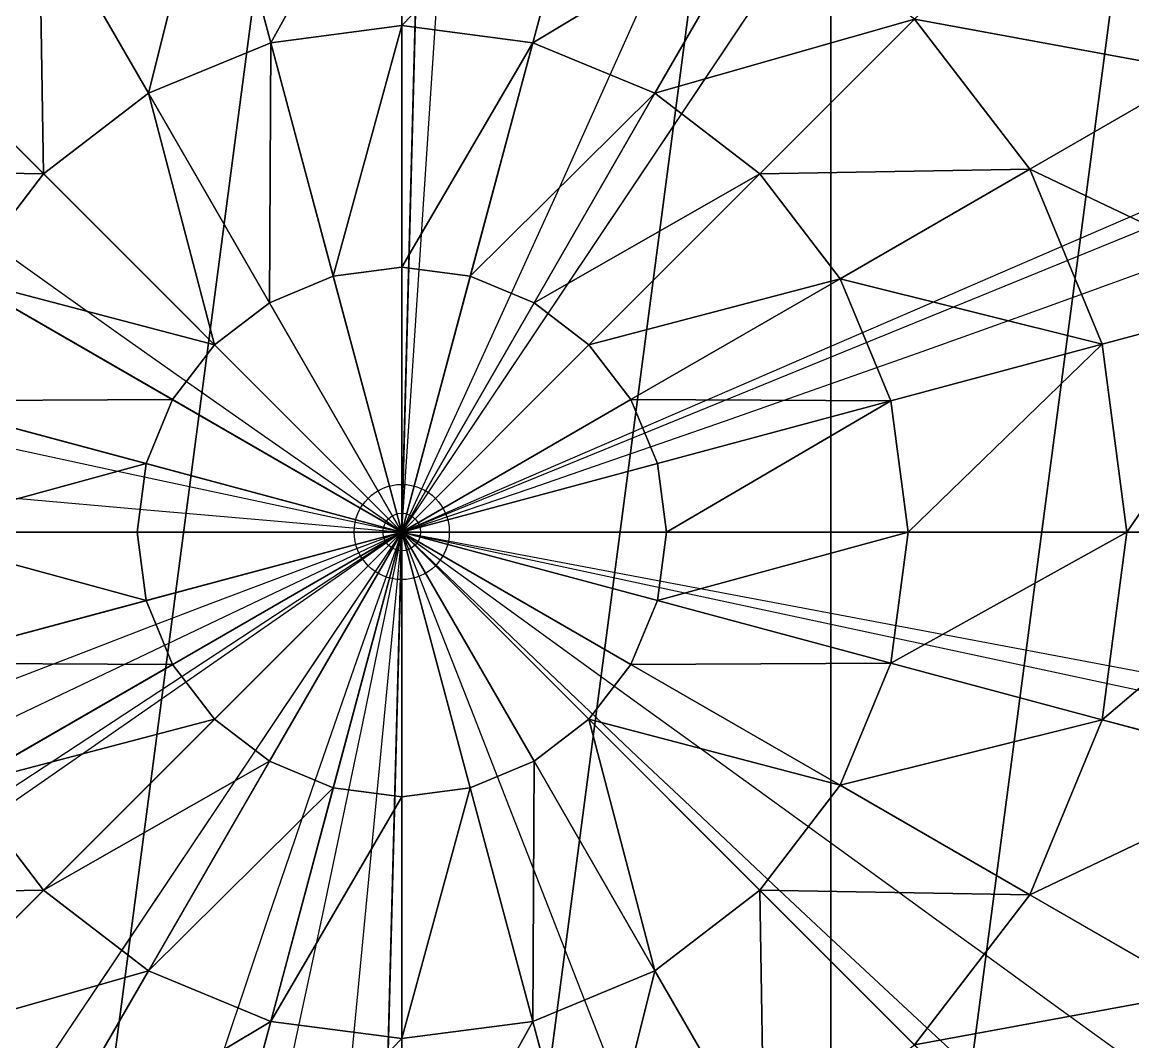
# Model space of a CAD drawing. Header units: inches. Extents: x 23 to 629, y -355 to 51.
# Drawn here: x 58.45054 to 58.48325, y 18.56875 to 18.59877 of the extents above; entities that cross this region are included whole.
import ezdxf

# ---------------------------------------------------------------- set-up
doc = ezdxf.new("R2010")
doc.units = ezdxf.units.IN
doc.header["$MEASUREMENT"] = 0
for name, color, linetype, true_color in [('tree', 1, 'Continuous', 0xff0000), ('tree-summer', 252, 'Continuous', 0x777799), ('TREES', 252, 'Continuous', 0x777799)]:
    doc.layers.add(name, color=color, linetype=linetype, true_color=true_color)

# ---------------------------------------------------------------- blocks, each defined once
blk = doc.blocks.new('trunk#1')
for p, q in [((0.0762, 0.109524, 2.055401), (0.0762, 0.099472, 2.193918)), ((0.067575, 0.108389, 2.055401), (0.070177, 0.098679, 2.193918)), ((0.084825, 0.108389, 2.055401), (0.082223, 0.098679, 2.193918)), ((0.059538, 0.10506, 2.055401), (0.064564, 0.096354, 2.193918)), ((0.092862, 0.10506, 2.055401), (0.087836, 0.096354, 2.193918)), ((0.052636, 0.099764, 2.055401), (0.059744, 0.092656, 2.193918)), ((0.099764, 0.099764, 2.055401), (0.092656, 0.092656, 2.193918)), ((0.10506, 0.092862, 2.055401), (0.099764, 0.099764, 2.055401)), ((0.0762, 0.099472, 2.193918), (0.070177, 0.098679, 2.193918)), ((0.0762, 0.099472, 2.193918), (0.0762, 0.088364, 2.332354)), ((0.082223, 0.098679, 2.193918), (0.0762, 0.099472, 2.193918)), ((0.070177, 0.098679, 2.193918), (0.064564, 0.096354, 2.193918)), ((0.070177, 0.098679, 2.193918), (0.073052, 0.087949, 2.332354)), ((0.082223, 0.098679, 2.193918), (0.079348, 0.087949, 2.332354)), ((0.087836, 0.096354, 2.193918), (0.082223, 0.098679, 2.193918)), ((0.11285, 0.09736, 1.916812), (0.10506, 0.092862, 2.055401)), ((0.064564, 0.096354, 2.193918), (0.059744, 0.092656, 2.193918)), ((0.064564, 0.096354, 2.193918), (0.070118, 0.086734, 2.332354)), ((0.087836, 0.096354, 2.193918), (0.082282, 0.086734, 2.332354)), ((0.092656, 0.092656, 2.193918), (0.087836, 0.096354, 2.193918)), ((0.059744, 0.092656, 2.193918), (0.056046, 0.087836, 2.193918)), ((0.059744, 0.092656, 2.193918), (0.067599, 0.084801, 2.332354)), ((0.092656, 0.092656, 2.193918), (0.084801, 0.084801, 2.332354)), ((0.096354, 0.087836, 2.193918), (0.092656, 0.092656, 2.193918)), ((0.10506, 0.092862, 2.055401), (0.096354, 0.087836, 2.193918)), ((0.108389, 0.084825, 2.055401), (0.10506, 0.092862, 2.055401)), ((0.0762, 0.088364, 2.332354), (0.073052, 0.087949, 2.332354)), ((0.079348, 0.087949, 2.332354), (0.0762, 0.088364, 2.332354)), ((0.0762, 0.088364, 2.332354), (0.0762, 0.0762, 2.470701)), ((0.056046, 0.087836, 2.193918), (0.065666, 0.082282, 2.332354)), ((0.073052, 0.087949, 2.332354), (0.070118, 0.086734, 2.332354)), ((0.073052, 0.087949, 2.332354), (0.0762, 0.0762, 2.470701)), ((0.079348, 0.087949, 2.332354), (0.0762, 0.0762, 2.470701)), ((0.082282, 0.086734, 2.332354), (0.079348, 0.087949, 2.332354)), ((0.096354, 0.087836, 2.193918), (0.086734, 0.082282, 2.332354)), ((0.098679, 0.082223, 2.193918), (0.096354, 0.087836, 2.193918)), ((0.117078, 0.087153, 1.916812), (0.108389, 0.084825, 2.055401)), ((0.070118, 0.086734, 2.332354), (0.067599, 0.084801, 2.332354)), ((0.070118, 0.086734, 2.332354), (0.0762, 0.0762, 2.470701)), ((0.082282, 0.086734, 2.332354), (0.0762, 0.0762, 2.470701)), ((0.084801, 0.084801, 2.332354), (0.082282, 0.086734, 2.332354)), ((0.067599, 0.084801, 2.332354), (0.065666, 0.082282, 2.332354)), ((0.067599, 0.084801, 2.332354), (0.0762, 0.0762, 2.470701)), ((0.084801, 0.084801, 2.332354), (0.0762, 0.0762, 2.470701)), ((0.086734, 0.082282, 2.332354), (0.084801, 0.084801, 2.332354)), ((0.108389, 0.084825, 2.055401), (0.098679, 0.082223, 2.193918)), ((0.109524, 0.0762, 2.055401), (0.108389, 0.084825, 2.055401)), ((0.053721, 0.082223, 2.193918), (0.064451, 0.079348, 2.332354)), ((0.065666, 0.082282, 2.332354), (0.064451, 0.079348, 2.332354)), ((0.065666, 0.082282, 2.332354), (0.0762, 0.0762, 2.470701)), ((0.086734, 0.082282, 2.332354), (0.0762, 0.0762, 2.470701)), ((0.087949, 0.079348, 2.332354), (0.086734, 0.082282, 2.332354)), ((0.098679, 0.082223, 2.193918), (0.087949, 0.079348, 2.332354)), ((0.099472, 0.0762, 2.193918), (0.098679, 0.082223, 2.193918)), ((0.064451, 0.079348, 2.332354), (0.064036, 0.0762, 2.332354)), ((0.064451, 0.079348, 2.332354), (0.0762, 0.0762, 2.470701)), ((0.087949, 0.079348, 2.332354), (0.0762, 0.0762, 2.470701)), ((0.088364, 0.0762, 2.332354), (0.087949, 0.079348, 2.332354)), ((0.064036, 0.0762, 2.332354), (0.052928, 0.0762, 2.193918)), ((0.064036, 0.0762, 2.332354), (0.064451, 0.073052, 2.332354)), ((0.0762, 0.0762, 2.470701), (0.064036, 0.0762, 2.332354)), ((0.064451, 0.073052, 2.332354), (0.0762, 0.0762, 2.470701)), ((0.065666, 0.070118, 2.332354), (0.0762, 0.0762, 2.470701)), ((0.067599, 0.067599, 2.332354), (0.0762, 0.0762, 2.470701)), ((0.070118, 0.065666, 2.332354), (0.0762, 0.0762, 2.470701)), ((0.073052, 0.064451, 2.332354), (0.0762, 0.0762, 2.470701)), ((0.079348, 0.064451, 2.332354), (0.0762, 0.0762, 2.470701)), ((0.082282, 0.065666, 2.332354), (0.0762, 0.0762, 2.470701)), ((0.087949, 0.073052, 2.332354), (0.0762, 0.0762, 2.470701)), ((0.086734, 0.070118, 2.332354), (0.0762, 0.0762, 2.470701)), ((0.088364, 0.0762, 2.332354), (0.0762, 0.0762, 2.470701)), ((0.0762, 0.064036, 2.332354), (0.0762, 0.0762, 2.470701)), ((0.084801, 0.067599, 2.332354), (0.0762, 0.0762, 2.470701)), ((0.087949, 0.073052, 2.332354), (0.088364, 0.0762, 2.332354)), ((0.099472, 0.0762, 2.193918), (0.088364, 0.0762, 2.332354)), ((0.098679, 0.070177, 2.193918), (0.099472, 0.0762, 2.193918)), ((0.109524, 0.0762, 2.055401), (0.099472, 0.0762, 2.193918)), ((0.108389, 0.067575, 2.055401), (0.109524, 0.0762, 2.055401)), ((0.11852, 0.0762, 1.916812), (0.109524, 0.0762, 2.055401)), ((0.053721, 0.070177, 2.193918), (0.064451, 0.073052, 2.332354)), ((0.064451, 0.073052, 2.332354), (0.065666, 0.070118, 2.332354)), ((0.086734, 0.070118, 2.332354), (0.087949, 0.073052, 2.332354)), ((0.098679, 0.070177, 2.193918), (0.087949, 0.073052, 2.332354)), ((0.056046, 0.064564, 2.193918), (0.065666, 0.070118, 2.332354)), ((0.065666, 0.070118, 2.332354), (0.067599, 0.067599, 2.332354)), ((0.084801, 0.067599, 2.332354), (0.086734, 0.070118, 2.332354)), ((0.096354, 0.064564, 2.193918), (0.086734, 0.070118, 2.332354)), ((0.096354, 0.064564, 2.193918), (0.098679, 0.070177, 2.193918)), ((0.108389, 0.067575, 2.055401), (0.098679, 0.070177, 2.193918)), ((0.059744, 0.059744, 2.193918), (0.067599, 0.067599, 2.332354)), ((0.067599, 0.067599, 2.332354), (0.070118, 0.065666, 2.332354)), ((0.082282, 0.065666, 2.332354), (0.084801, 0.067599, 2.332354)), ((0.092656, 0.059744, 2.193918), (0.084801, 0.067599, 2.332354)), ((0.10506, 0.059538, 2.055401), (0.108389, 0.067575, 2.055401)), ((0.117078, 0.065247, 1.916812), (0.108389, 0.067575, 2.055401)), ((0.064564, 0.056046, 2.193918), (0.070118, 0.065666, 2.332354)), ((0.070118, 0.065666, 2.332354), (0.073052, 0.064451, 2.332354)), ((0.079348, 0.064451, 2.332354), (0.082282, 0.065666, 2.332354)), ((0.087836, 0.056046, 2.193918), (0.082282, 0.065666, 2.332354)), ((0.056046, 0.064564, 2.193918), (0.059744, 0.059744, 2.193918)), ((0.070177, 0.053721, 2.193918), (0.073052, 0.064451, 2.332354)), ((0.073052, 0.064451, 2.332354), (0.0762, 0.064036, 2.332354)), ((0.0762, 0.064036, 2.332354), (0.079348, 0.064451, 2.332354)), ((0.082223, 0.053721, 2.193918), (0.079348, 0.064451, 2.332354)), ((0.092656, 0.059744, 2.193918), (0.096354, 0.064564, 2.193918)), ((0.10506, 0.059538, 2.055401), (0.096354, 0.064564, 2.193918)), ((0.0762, 0.052928, 2.193918), (0.0762, 0.064036, 2.332354)), ((0.052636, 0.052636, 2.055401), (0.059744, 0.059744, 2.193918)), ((0.059744, 0.059744, 2.193918), (0.064564, 0.056046, 2.193918)), ((0.087836, 0.056046, 2.193918), (0.092656, 0.059744, 2.193918)), ((0.099764, 0.052636, 2.055401), (0.092656, 0.059744, 2.193918)), ((0.099764, 0.052636, 2.055401), (0.10506, 0.059538, 2.055401)), ((0.11285, 0.05504, 1.916812), (0.10506, 0.059538, 2.055401)), ((0.059538, 0.04734, 2.055401), (0.064564, 0.056046, 2.193918)), ((0.064564, 0.056046, 2.193918), (0.070177, 0.053721, 2.193918)), ((0.082223, 0.053721, 2.193918), (0.087836, 0.056046, 2.193918)), ((0.092862, 0.04734, 2.055401), (0.087836, 0.056046, 2.193918)), ((0.067575, 0.044011, 2.055401), (0.070177, 0.053721, 2.193918)), ((0.070177, 0.053721, 2.193918), (0.0762, 0.052928, 2.193918)), ((0.0762, 0.052928, 2.193918), (0.082223, 0.053721, 2.193918)), ((0.084825, 0.044011, 2.055401), (0.082223, 0.053721, 2.193918)), ((0.0762, 0.042876, 2.055401), (0.0762, 0.052928, 2.193918))]:
    blk.add_line(p, q)
at = {"layer": 'tree', "color": 49, "true_color": 0x604234}
for p, q in [((0.0762, 0.0762), (0, 0.0762)), ((0.1524, 0.0762), (0.0762, 0.0762))]:
    blk.add_line(p, q, dxfattribs=at)
at = {"color": 49, "true_color": 0x604234}
mesh = blk.add_polyface(dxfattribs=at)
corners = [(0.119725, 0.101329, 1.778158), (0.106125, 0.106125, 1.916812), (0.11285, 0.09736, 1.916812), (0.111738, 0.111738, 1.778158)]
mesh.append_faces([[corners[k] for k in face] for face in [(0, 1, 2), (1, 0, 3)]], dxfattribs={"vtx0": -1, "color": 49})
mesh = blk.add_polyface(dxfattribs=at)
corners = [(0.070177, 0.098679, 2.193918), (0.0762, 0.109524, 2.055401), (0.067575, 0.108389, 2.055401), (0.0762, 0.099472, 2.193918)]
mesh.append_faces([[corners[k] for k in face] for face in [(0, 1, 2), (1, 0, 3)]], dxfattribs={"vtx0": -1, "color": 49})
mesh = blk.add_polyface(dxfattribs=at)
corners = [(0.0762, 0.099472, 2.193918), (0.084825, 0.108389, 2.055401), (0.0762, 0.109524, 2.055401), (0.082223, 0.098679, 2.193918)]
mesh.append_faces([[corners[k] for k in face] for face in [(0, 1, 2), (1, 0, 3)]], dxfattribs={"vtx0": -1, "color": 49})
mesh = blk.add_polyface(dxfattribs=at)
corners = [(0.064564, 0.096354, 2.193918), (0.067575, 0.108389, 2.055401), (0.059538, 0.10506, 2.055401), (0.070177, 0.098679, 2.193918)]
mesh.append_faces([[corners[k] for k in face] for face in [(0, 1, 2), (1, 0, 3)]], dxfattribs={"vtx0": -1, "color": 49})
mesh = blk.add_polyface(dxfattribs=at)
corners = [(0.082223, 0.098679, 2.193918), (0.092862, 0.10506, 2.055401), (0.084825, 0.108389, 2.055401), (0.087836, 0.096354, 2.193918)]
mesh.append_faces([[corners[k] for k in face] for face in [(0, 1, 2), (1, 0, 3)]], dxfattribs={"vtx0": -1, "color": 49})
mesh = blk.add_polyface(dxfattribs=at)
corners = [(0.11285, 0.09736, 1.916812), (0.099764, 0.099764, 2.055401), (0.10506, 0.092862, 2.055401), (0.106125, 0.106125, 1.916812)]
mesh.append_faces([[corners[k] for k in face] for face in [(0, 1, 2), (1, 0, 3)]], dxfattribs={"vtx0": -1, "color": 49})
mesh = blk.add_polyface(dxfattribs=at)
corners = [(0.059744, 0.092656, 2.193918), (0.059538, 0.10506, 2.055401), (0.052636, 0.099764, 2.055401), (0.064564, 0.096354, 2.193918)]
mesh.append_faces([[corners[k] for k in face] for face in [(0, 1, 2), (1, 0, 3)]], dxfattribs={"vtx0": -1, "color": 49})
mesh = blk.add_polyface(dxfattribs=at)
corners = [(0.087836, 0.096354, 2.193918), (0.099764, 0.099764, 2.055401), (0.092862, 0.10506, 2.055401), (0.092656, 0.092656, 2.193918)]
mesh.append_faces([[corners[k] for k in face] for face in [(0, 1, 2), (1, 0, 3)]], dxfattribs={"vtx0": -1, "color": 49})
mesh = blk.add_polyface(dxfattribs=at)
corners = [(0.059744, 0.092656, 2.193918), (0.04734, 0.092862, 2.055401), (0.056046, 0.087836, 2.193918), (0.052636, 0.099764, 2.055401)]
mesh.append_faces([[corners[k] for k in face] for face in [(0, 1, 2), (1, 0, 3)]], dxfattribs={"vtx0": -1, "color": 49})
mesh = blk.add_polyface(dxfattribs=at)
corners = [(0.10506, 0.092862, 2.055401), (0.092656, 0.092656, 2.193918), (0.096354, 0.087836, 2.193918), (0.099764, 0.099764, 2.055401)]
mesh.append_faces([[corners[k] for k in face] for face in [(0, 1, 2), (1, 0, 3)]], dxfattribs={"vtx0": -1, "color": 49})
mesh = blk.add_polyface(dxfattribs=at)
corners = [(0.073052, 0.087949, 2.332354), (0.0762, 0.099472, 2.193918), (0.070177, 0.098679, 2.193918), (0.0762, 0.088364, 2.332354)]
mesh.append_faces([[corners[k] for k in face] for face in [(0, 1, 2), (1, 0, 3)]], dxfattribs={"vtx0": -1, "color": 49})
mesh = blk.add_polyface(dxfattribs=at)
corners = [(0.0762, 0.088364, 2.332354), (0.082223, 0.098679, 2.193918), (0.0762, 0.099472, 2.193918), (0.079348, 0.087949, 2.332354)]
mesh.append_faces([[corners[k] for k in face] for face in [(0, 1, 2), (1, 0, 3)]], dxfattribs={"vtx0": -1, "color": 49})
mesh = blk.add_polyface(dxfattribs=at)
corners = [(0.070118, 0.086734, 2.332354), (0.070177, 0.098679, 2.193918), (0.064564, 0.096354, 2.193918), (0.073052, 0.087949, 2.332354)]
mesh.append_faces([[corners[k] for k in face] for face in [(0, 1, 2), (1, 0, 3)]], dxfattribs={"vtx0": -1, "color": 49})
mesh = blk.add_polyface(dxfattribs=at)
corners = [(0.079348, 0.087949, 2.332354), (0.087836, 0.096354, 2.193918), (0.082223, 0.098679, 2.193918), (0.082282, 0.086734, 2.332354)]
mesh.append_faces([[corners[k] for k in face] for face in [(0, 1, 2), (1, 0, 3)]], dxfattribs={"vtx0": -1, "color": 49})
mesh = blk.add_polyface(dxfattribs=at)
corners = [(0.117078, 0.087153, 1.916812), (0.10506, 0.092862, 2.055401), (0.108389, 0.084825, 2.055401), (0.11285, 0.09736, 1.916812)]
mesh.append_faces([[corners[k] for k in face] for face in [(0, 1, 2), (1, 0, 3)]], dxfattribs={"vtx0": -1, "color": 49})
mesh = blk.add_polyface(dxfattribs=at)
corners = [(0.067599, 0.084801, 2.332354), (0.064564, 0.096354, 2.193918), (0.059744, 0.092656, 2.193918), (0.070118, 0.086734, 2.332354)]
mesh.append_faces([[corners[k] for k in face] for face in [(0, 1, 2), (1, 0, 3)]], dxfattribs={"vtx0": -1, "color": 49})
mesh = blk.add_polyface(dxfattribs=at)
corners = [(0.082282, 0.086734, 2.332354), (0.092656, 0.092656, 2.193918), (0.087836, 0.096354, 2.193918), (0.084801, 0.084801, 2.332354)]
mesh.append_faces([[corners[k] for k in face] for face in [(0, 1, 2), (1, 0, 3)]], dxfattribs={"vtx0": -1, "color": 49})
mesh = blk.add_polyface(dxfattribs=at)
corners = [(0.067599, 0.084801, 2.332354), (0.056046, 0.087836, 2.193918), (0.065666, 0.082282, 2.332354), (0.059744, 0.092656, 2.193918)]
mesh.append_faces([[corners[k] for k in face] for face in [(0, 1, 2), (1, 0, 3)]], dxfattribs={"vtx0": -1, "color": 49})
mesh = blk.add_polyface(dxfattribs=at)
corners = [(0.096354, 0.087836, 2.193918), (0.084801, 0.084801, 2.332354), (0.086734, 0.082282, 2.332354), (0.092656, 0.092656, 2.193918)]
mesh.append_faces([[corners[k] for k in face] for face in [(0, 1, 2), (1, 0, 3)]], dxfattribs={"vtx0": -1, "color": 49})
mesh = blk.add_polyface(dxfattribs=at)
corners = [(0.108389, 0.084825, 2.055401), (0.096354, 0.087836, 2.193918), (0.098679, 0.082223, 2.193918), (0.10506, 0.092862, 2.055401)]
mesh.append_faces([[corners[k] for k in face] for face in [(0, 1, 2), (1, 0, 3)]], dxfattribs={"vtx0": -1, "color": 49})
mesh = blk.add_polyface(dxfattribs=at)
corners = [(0.0762, 0.0762, 2.470701), (0.0762, 0.088364, 2.332354), (0.073052, 0.087949, 2.332354)]
mesh.append_faces([[corners[k] for k in face] for face in [(0, 1, 2)]], dxfattribs={"color": 49})
mesh = blk.add_polyface(dxfattribs=at)
corners = [(0.0762, 0.0762, 2.470701), (0.079348, 0.087949, 2.332354), (0.0762, 0.088364, 2.332354)]
mesh.append_faces([[corners[k] for k in face] for face in [(0, 1, 2)]], dxfattribs={"color": 49})
mesh = blk.add_polyface(dxfattribs=at)
corners = [(0.065666, 0.082282, 2.332354), (0.053721, 0.082223, 2.193918), (0.064451, 0.079348, 2.332354), (0.056046, 0.087836, 2.193918)]
mesh.append_faces([[corners[k] for k in face] for face in [(0, 1, 2), (1, 0, 3)]], dxfattribs={"vtx0": -1, "color": 49})
mesh = blk.add_polyface(dxfattribs=at)
corners = [(0.0762, 0.0762, 2.470701), (0.073052, 0.087949, 2.332354), (0.070118, 0.086734, 2.332354)]
mesh.append_faces([[corners[k] for k in face] for face in [(0, 1, 2)]], dxfattribs={"color": 49})
mesh = blk.add_polyface(dxfattribs=at)
corners = [(0.0762, 0.0762, 2.470701), (0.082282, 0.086734, 2.332354), (0.079348, 0.087949, 2.332354)]
mesh.append_faces([[corners[k] for k in face] for face in [(0, 1, 2)]], dxfattribs={"color": 49})
mesh = blk.add_polyface(dxfattribs=at)
corners = [(0.098679, 0.082223, 2.193918), (0.086734, 0.082282, 2.332354), (0.087949, 0.079348, 2.332354), (0.096354, 0.087836, 2.193918)]
mesh.append_faces([[corners[k] for k in face] for face in [(0, 1, 2), (1, 0, 3)]], dxfattribs={"vtx0": -1, "color": 49})
mesh = blk.add_polyface(dxfattribs=at)
corners = [(0.117078, 0.087153, 1.916812), (0.109524, 0.0762, 2.055401), (0.11852, 0.0762, 1.916812), (0.108389, 0.084825, 2.055401)]
mesh.append_faces([[corners[k] for k in face] for face in [(0, 1, 2), (1, 0, 3)]], dxfattribs={"vtx0": -1, "color": 49})
mesh = blk.add_polyface(dxfattribs=at)
corners = [(0.0762, 0.0762, 2.470701), (0.070118, 0.086734, 2.332354), (0.067599, 0.084801, 2.332354)]
mesh.append_faces([[corners[k] for k in face] for face in [(0, 1, 2)]], dxfattribs={"color": 49})
mesh = blk.add_polyface(dxfattribs=at)
corners = [(0.0762, 0.0762, 2.470701), (0.084801, 0.084801, 2.332354), (0.082282, 0.086734, 2.332354)]
mesh.append_faces([[corners[k] for k in face] for face in [(0, 1, 2)]], dxfattribs={"color": 49})
mesh = blk.add_polyface(dxfattribs=at)
corners = [(0.067599, 0.084801, 2.332354), (0.065666, 0.082282, 2.332354), (0.0762, 0.0762, 2.470701)]
mesh.append_faces([[corners[k] for k in face] for face in [(0, 1, 2)]], dxfattribs={"color": 49})
mesh = blk.add_polyface(dxfattribs=at)
corners = [(0.084801, 0.084801, 2.332354), (0.0762, 0.0762, 2.470701), (0.086734, 0.082282, 2.332354)]
mesh.append_faces([[corners[k] for k in face] for face in [(0, 1, 2)]], dxfattribs={"color": 49})
mesh = blk.add_polyface(dxfattribs=at)
corners = [(0.108389, 0.084825, 2.055401), (0.099472, 0.0762, 2.193918), (0.109524, 0.0762, 2.055401), (0.098679, 0.082223, 2.193918)]
mesh.append_faces([[corners[k] for k in face] for face in [(0, 1, 2), (1, 0, 3)]], dxfattribs={"vtx0": -1, "color": 49})
mesh = blk.add_polyface(dxfattribs=at)
corners = [(0.064451, 0.079348, 2.332354), (0.052928, 0.0762, 2.193918), (0.064036, 0.0762, 2.332354), (0.053721, 0.082223, 2.193918)]
mesh.append_faces([[corners[k] for k in face] for face in [(0, 1, 2), (1, 0, 3)]], dxfattribs={"vtx0": -1, "color": 49})
mesh = blk.add_polyface(dxfattribs=at)
corners = [(0.065666, 0.082282, 2.332354), (0.064451, 0.079348, 2.332354), (0.0762, 0.0762, 2.470701)]
mesh.append_faces([[corners[k] for k in face] for face in [(0, 1, 2)]], dxfattribs={"color": 49})
mesh = blk.add_polyface(dxfattribs=at)
corners = [(0.086734, 0.082282, 2.332354), (0.0762, 0.0762, 2.470701), (0.087949, 0.079348, 2.332354)]
mesh.append_faces([[corners[k] for k in face] for face in [(0, 1, 2)]], dxfattribs={"color": 49})
mesh = blk.add_polyface(dxfattribs=at)
corners = [(0.098679, 0.082223, 2.193918), (0.088364, 0.0762, 2.332354), (0.099472, 0.0762, 2.193918), (0.087949, 0.079348, 2.332354)]
mesh.append_faces([[corners[k] for k in face] for face in [(0, 1, 2), (1, 0, 3)]], dxfattribs={"vtx0": -1, "color": 49})
mesh = blk.add_polyface(dxfattribs=at)
corners = [(0.064451, 0.079348, 2.332354), (0.064036, 0.0762, 2.332354), (0.0762, 0.0762, 2.470701)]
mesh.append_faces([[corners[k] for k in face] for face in [(0, 1, 2)]], dxfattribs={"color": 49})
mesh = blk.add_polyface(dxfattribs=at)
corners = [(0.087949, 0.079348, 2.332354), (0.0762, 0.0762, 2.470701), (0.088364, 0.0762, 2.332354)]
mesh.append_faces([[corners[k] for k in face] for face in [(0, 1, 2)]], dxfattribs={"color": 49})
mesh = blk.add_polyface(dxfattribs=at)
corners = [(0.064451, 0.073052, 2.332354), (0.052928, 0.0762, 2.193918), (0.053721, 0.070177, 2.193918), (0.064036, 0.0762, 2.332354)]
mesh.append_faces([[corners[k] for k in face] for face in [(0, 1, 2), (1, 0, 3)]], dxfattribs={"vtx0": -1, "color": 49})
mesh = blk.add_polyface(dxfattribs=at)
corners = [(0.064036, 0.0762, 2.332354), (0.064451, 0.073052, 2.332354), (0.0762, 0.0762, 2.470701)]
mesh.append_faces([[corners[k] for k in face] for face in [(0, 1, 2)]], dxfattribs={"color": 49})
mesh = blk.add_polyface(dxfattribs=at)
corners = [(0.0762, 0.0762, 2.470701), (0.064451, 0.073052, 2.332354), (0.065666, 0.070118, 2.332354)]
mesh.append_faces([[corners[k] for k in face] for face in [(0, 1, 2)]], dxfattribs={"color": 49})
mesh = blk.add_polyface(dxfattribs=at)
corners = [(0.0762, 0.0762, 2.470701), (0.065666, 0.070118, 2.332354), (0.067599, 0.067599, 2.332354)]
mesh.append_faces([[corners[k] for k in face] for face in [(0, 1, 2)]], dxfattribs={"color": 49})
mesh = blk.add_polyface(dxfattribs=at)
corners = [(0.0762, 0.0762, 2.470701), (0.067599, 0.067599, 2.332354), (0.070118, 0.065666, 2.332354)]
mesh.append_faces([[corners[k] for k in face] for face in [(0, 1, 2)]], dxfattribs={"color": 49})
mesh = blk.add_polyface(dxfattribs=at)
corners = [(0.0762, 0.0762, 2.470701), (0.070118, 0.065666, 2.332354), (0.073052, 0.064451, 2.332354)]
mesh.append_faces([[corners[k] for k in face] for face in [(0, 1, 2)]], dxfattribs={"color": 49})
mesh = blk.add_polyface(dxfattribs=at)
corners = [(0.0762, 0.0762, 2.470701), (0.073052, 0.064451, 2.332354), (0.0762, 0.064036, 2.332354)]
mesh.append_faces([[corners[k] for k in face] for face in [(0, 1, 2)]], dxfattribs={"color": 49})
mesh = blk.add_polyface(dxfattribs=at)
corners = [(0.0762, 0.0762, 2.470701), (0.079348, 0.064451, 2.332354), (0.082282, 0.065666, 2.332354)]
mesh.append_faces([[corners[k] for k in face] for face in [(0, 1, 2)]], dxfattribs={"color": 49})
mesh = blk.add_polyface(dxfattribs=at)
corners = [(0.0762, 0.0762, 2.470701), (0.086734, 0.070118, 2.332354), (0.087949, 0.073052, 2.332354)]
mesh.append_faces([[corners[k] for k in face] for face in [(0, 1, 2)]], dxfattribs={"color": 49})
mesh = blk.add_polyface(dxfattribs=at)
corners = [(0.0762, 0.0762, 2.470701), (0.087949, 0.073052, 2.332354), (0.088364, 0.0762, 2.332354)]
mesh.append_faces([[corners[k] for k in face] for face in [(0, 1, 2)]], dxfattribs={"color": 49})
mesh = blk.add_polyface(dxfattribs=at)
corners = [(0.0762, 0.0762, 2.470701), (0.0762, 0.064036, 2.332354), (0.079348, 0.064451, 2.332354)]
mesh.append_faces([[corners[k] for k in face] for face in [(0, 1, 2)]], dxfattribs={"color": 49})
mesh = blk.add_polyface(dxfattribs=at)
corners = [(0.0762, 0.0762, 2.470701), (0.084801, 0.067599, 2.332354), (0.086734, 0.070118, 2.332354)]
mesh.append_faces([[corners[k] for k in face] for face in [(0, 1, 2)]], dxfattribs={"color": 49})
mesh = blk.add_polyface(dxfattribs=at)
corners = [(0.0762, 0.0762, 2.470701), (0.082282, 0.065666, 2.332354), (0.084801, 0.067599, 2.332354)]
mesh.append_faces([[corners[k] for k in face] for face in [(0, 1, 2)]], dxfattribs={"color": 49})
mesh = blk.add_polyface(dxfattribs=at)
corners = [(0.099472, 0.0762, 2.193918), (0.087949, 0.073052, 2.332354), (0.098679, 0.070177, 2.193918), (0.088364, 0.0762, 2.332354)]
mesh.append_faces([[corners[k] for k in face] for face in [(0, 1, 2), (1, 0, 3)]], dxfattribs={"vtx0": -1, "color": 49})
mesh = blk.add_polyface(dxfattribs=at)
corners = [(0.109524, 0.0762, 2.055401), (0.098679, 0.070177, 2.193918), (0.108389, 0.067575, 2.055401), (0.099472, 0.0762, 2.193918)]
mesh.append_faces([[corners[k] for k in face] for face in [(0, 1, 2), (1, 0, 3)]], dxfattribs={"vtx0": -1, "color": 49})
mesh = blk.add_polyface(dxfattribs=at)
corners = [(0.11852, 0.0762, 1.916812), (0.108389, 0.067575, 2.055401), (0.117078, 0.065247, 1.916812), (0.109524, 0.0762, 2.055401)]
mesh.append_faces([[corners[k] for k in face] for face in [(0, 1, 2), (1, 0, 3)]], dxfattribs={"vtx0": -1, "color": 49})
mesh = blk.add_polyface(dxfattribs=at)
corners = [(0.065666, 0.070118, 2.332354), (0.053721, 0.070177, 2.193918), (0.056046, 0.064564, 2.193918), (0.064451, 0.073052, 2.332354)]
mesh.append_faces([[corners[k] for k in face] for face in [(0, 1, 2), (1, 0, 3)]], dxfattribs={"vtx0": -1, "color": 49})
mesh = blk.add_polyface(dxfattribs=at)
corners = [(0.098679, 0.070177, 2.193918), (0.086734, 0.070118, 2.332354), (0.096354, 0.064564, 2.193918), (0.087949, 0.073052, 2.332354)]
mesh.append_faces([[corners[k] for k in face] for face in [(0, 1, 2), (1, 0, 3)]], dxfattribs={"vtx0": -1, "color": 49})
mesh = blk.add_polyface(dxfattribs=at)
corners = [(0.067599, 0.067599, 2.332354), (0.056046, 0.064564, 2.193918), (0.059744, 0.059744, 2.193918), (0.065666, 0.070118, 2.332354)]
mesh.append_faces([[corners[k] for k in face] for face in [(0, 1, 2), (1, 0, 3)]], dxfattribs={"vtx0": -1, "color": 49})
mesh = blk.add_polyface(dxfattribs=at)
corners = [(0.096354, 0.064564, 2.193918), (0.084801, 0.067599, 2.332354), (0.092656, 0.059744, 2.193918), (0.086734, 0.070118, 2.332354)]
mesh.append_faces([[corners[k] for k in face] for face in [(0, 1, 2), (1, 0, 3)]], dxfattribs={"vtx0": -1, "color": 49})
mesh = blk.add_polyface(dxfattribs=at)
corners = [(0.108389, 0.067575, 2.055401), (0.096354, 0.064564, 2.193918), (0.10506, 0.059538, 2.055401), (0.098679, 0.070177, 2.193918)]
mesh.append_faces([[corners[k] for k in face] for face in [(0, 1, 2), (1, 0, 3)]], dxfattribs={"vtx0": -1, "color": 49})
mesh = blk.add_polyface(dxfattribs=at)
corners = [(0.070118, 0.065666, 2.332354), (0.059744, 0.059744, 2.193918), (0.064564, 0.056046, 2.193918), (0.067599, 0.067599, 2.332354)]
mesh.append_faces([[corners[k] for k in face] for face in [(0, 1, 2), (1, 0, 3)]], dxfattribs={"vtx0": -1, "color": 49})
mesh = blk.add_polyface(dxfattribs=at)
corners = [(0.084801, 0.067599, 2.332354), (0.087836, 0.056046, 2.193918), (0.092656, 0.059744, 2.193918), (0.082282, 0.065666, 2.332354)]
mesh.append_faces([[corners[k] for k in face] for face in [(0, 1, 2), (1, 0, 3)]], dxfattribs={"vtx0": -1, "color": 49})
mesh = blk.add_polyface(dxfattribs=at)
corners = [(0.117078, 0.065247, 1.916812), (0.10506, 0.059538, 2.055401), (0.11285, 0.05504, 1.916812), (0.108389, 0.067575, 2.055401)]
mesh.append_faces([[corners[k] for k in face] for face in [(0, 1, 2), (1, 0, 3)]], dxfattribs={"vtx0": -1, "color": 49})
mesh = blk.add_polyface(dxfattribs=at)
corners = [(0.073052, 0.064451, 2.332354), (0.064564, 0.056046, 2.193918), (0.070177, 0.053721, 2.193918), (0.070118, 0.065666, 2.332354)]
mesh.append_faces([[corners[k] for k in face] for face in [(0, 1, 2), (1, 0, 3)]], dxfattribs={"vtx0": -1, "color": 49})
mesh = blk.add_polyface(dxfattribs=at)
corners = [(0.082282, 0.065666, 2.332354), (0.082223, 0.053721, 2.193918), (0.087836, 0.056046, 2.193918), (0.079348, 0.064451, 2.332354)]
mesh.append_faces([[corners[k] for k in face] for face in [(0, 1, 2), (1, 0, 3)]], dxfattribs={"vtx0": -1, "color": 49})
mesh = blk.add_polyface(dxfattribs=at)
corners = [(0.059744, 0.059744, 2.193918), (0.04734, 0.059538, 2.055401), (0.052636, 0.052636, 2.055401), (0.056046, 0.064564, 2.193918)]
mesh.append_faces([[corners[k] for k in face] for face in [(0, 1, 2), (1, 0, 3)]], dxfattribs={"vtx0": -1, "color": 49})
mesh = blk.add_polyface(dxfattribs=at)
corners = [(0.0762, 0.064036, 2.332354), (0.070177, 0.053721, 2.193918), (0.0762, 0.052928, 2.193918), (0.073052, 0.064451, 2.332354)]
mesh.append_faces([[corners[k] for k in face] for face in [(0, 1, 2), (1, 0, 3)]], dxfattribs={"vtx0": -1, "color": 49})
mesh = blk.add_polyface(dxfattribs=at)
corners = [(0.079348, 0.064451, 2.332354), (0.0762, 0.052928, 2.193918), (0.082223, 0.053721, 2.193918), (0.0762, 0.064036, 2.332354)]
mesh.append_faces([[corners[k] for k in face] for face in [(0, 1, 2), (1, 0, 3)]], dxfattribs={"vtx0": -1, "color": 49})
mesh = blk.add_polyface(dxfattribs=at)
corners = [(0.10506, 0.059538, 2.055401), (0.092656, 0.059744, 2.193918), (0.099764, 0.052636, 2.055401), (0.096354, 0.064564, 2.193918)]
mesh.append_faces([[corners[k] for k in face] for face in [(0, 1, 2), (1, 0, 3)]], dxfattribs={"vtx0": -1, "color": 49})
mesh = blk.add_polyface(dxfattribs=at)
corners = [(0.064564, 0.056046, 2.193918), (0.052636, 0.052636, 2.055401), (0.059538, 0.04734, 2.055401), (0.059744, 0.059744, 2.193918)]
mesh.append_faces([[corners[k] for k in face] for face in [(0, 1, 2), (1, 0, 3)]], dxfattribs={"vtx0": -1, "color": 49})
mesh = blk.add_polyface(dxfattribs=at)
corners = [(0.092656, 0.059744, 2.193918), (0.092862, 0.04734, 2.055401), (0.099764, 0.052636, 2.055401), (0.087836, 0.056046, 2.193918)]
mesh.append_faces([[corners[k] for k in face] for face in [(0, 1, 2), (1, 0, 3)]], dxfattribs={"vtx0": -1, "color": 49})
mesh = blk.add_polyface(dxfattribs=at)
corners = [(0.11285, 0.05504, 1.916812), (0.099764, 0.052636, 2.055401), (0.106125, 0.046275, 1.916812), (0.10506, 0.059538, 2.055401)]
mesh.append_faces([[corners[k] for k in face] for face in [(0, 1, 2), (1, 0, 3)]], dxfattribs={"vtx0": -1, "color": 49})
mesh = blk.add_polyface(dxfattribs=at)
corners = [(0.070177, 0.053721, 2.193918), (0.059538, 0.04734, 2.055401), (0.067575, 0.044011, 2.055401), (0.064564, 0.056046, 2.193918)]
mesh.append_faces([[corners[k] for k in face] for face in [(0, 1, 2), (1, 0, 3)]], dxfattribs={"vtx0": -1, "color": 49})
mesh = blk.add_polyface(dxfattribs=at)
corners = [(0.087836, 0.056046, 2.193918), (0.084825, 0.044011, 2.055401), (0.092862, 0.04734, 2.055401), (0.082223, 0.053721, 2.193918)]
mesh.append_faces([[corners[k] for k in face] for face in [(0, 1, 2), (1, 0, 3)]], dxfattribs={"vtx0": -1, "color": 49})
mesh = blk.add_polyface(dxfattribs=at)
corners = [(0.119725, 0.051071, 1.778158), (0.106125, 0.046275, 1.916812), (0.111738, 0.040662, 1.778158), (0.11285, 0.05504, 1.916812)]
mesh.append_faces([[corners[k] for k in face] for face in [(0, 1, 2), (1, 0, 3)]], dxfattribs={"vtx0": -1, "color": 49})
mesh = blk.add_polyface(dxfattribs=at)
corners = [(0.0762, 0.052928, 2.193918), (0.067575, 0.044011, 2.055401), (0.0762, 0.042876, 2.055401), (0.070177, 0.053721, 2.193918)]
mesh.append_faces([[corners[k] for k in face] for face in [(0, 1, 2), (1, 0, 3)]], dxfattribs={"vtx0": -1, "color": 49})
mesh = blk.add_polyface(dxfattribs=at)
corners = [(0.082223, 0.053721, 2.193918), (0.0762, 0.042876, 2.055401), (0.084825, 0.044011, 2.055401), (0.0762, 0.052928, 2.193918)]
mesh.append_faces([[corners[k] for k in face] for face in [(0, 1, 2), (1, 0, 3)]], dxfattribs={"vtx0": -1, "color": 49})
at = {"layer": 'tree', "color": 49, "true_color": 0x604234}
mesh = blk.add_polyface(dxfattribs=at)
corners = [(0.002596, 0.095922), (0.002596, 0.056478), (0, 0.0762), (0.010209, 0.1143), (0.010209, 0.0381), (0.022318, 0.130082), (0.022318, 0.022318), (0.0381, 0.142191), (0.0381, 0.010209), (0.056478, 0.149804), (0.056478, 0.002596), (0.0762, 0.1524), (0.0762, 0), (0.095922, 0.149804), (0.095922, 0.002596), (0.1143, 0.142191), (0.1143, 0.010209), (0.130082, 0.130082), (0.130082, 0.022318), (0.142191, 0.1143), (0.142191, 0.0381), (0.149804, 0.095922), (0.149804, 0.056478), (0.1524, 0.0762)]
mesh.append_faces([[corners[k] for k in face] for face in [(0, 1, 2), (22, 21, 23)]], dxfattribs={"vtx0": -1, "color": 49})
mesh.append_faces([[corners[k] for k in face] for face in [(1, 3, 4), (4, 5, 6), (6, 7, 8), (8, 9, 10), (10, 11, 12), (12, 13, 14), (14, 15, 16), (16, 17, 18), (18, 19, 20), (20, 21, 22)]], dxfattribs={"vtx0": -1, "vtx1": -1, "color": 49})
mesh.append_faces([[corners[k] for k in face] for face in [(1, 0, 3), (4, 3, 5), (6, 5, 7), (8, 7, 9), (10, 9, 11), (12, 11, 13), (14, 13, 15), (16, 15, 17), (18, 17, 19), (20, 19, 21)]], dxfattribs={"vtx0": -1, "vtx2": -1, "color": 49})
mesh = blk.add_polyface(dxfattribs=at)
corners = [(0.002596, 0.095922), (0.0762, 0.0762), (0, 0.0762), (0.010209, 0.1143), (0.022318, 0.130082), (0.0381, 0.142191), (0.056478, 0.149804), (0.0762, 0.1524), (0.095922, 0.149804), (0.1524, 0.0762), (0.1143, 0.142191), (0.130082, 0.130082), (0.142191, 0.1143), (0.149804, 0.095922)]
mesh.append_faces([[corners[k] for k in face] for face in [(0, 1, 2), (9, 12, 13)]], dxfattribs={"vtx0": -1, "color": 49})
mesh.append_faces([[corners[k] for k in face] for face in [(1, 8, 9)]], dxfattribs={"vtx0": -1, "vtx1": -1, "color": 49})
mesh.append_faces([[corners[k] for k in face] for face in [(1, 0, 3), (1, 3, 4), (1, 4, 5), (1, 5, 6), (1, 6, 7), (1, 7, 8), (9, 8, 10), (9, 10, 11), (9, 11, 12)]], dxfattribs={"vtx0": -1, "vtx2": -1, "color": 49})
mesh = blk.add_polyface(dxfattribs=at)
corners = [(0.0762, 0.0762), (0.002596, 0.056478), (0, 0.0762), (0.010209, 0.0381), (0.022318, 0.022318), (0.0381, 0.010209), (0.056478, 0.002596), (0.0762, 0), (0.1524, 0.0762), (0.095922, 0.002596), (0.1143, 0.010209), (0.130082, 0.022318), (0.142191, 0.0381), (0.149804, 0.056478)]
mesh.append_faces([[corners[k] for k in face] for face in [(0, 1, 2), (12, 8, 13)]], dxfattribs={"vtx0": -1, "color": 49})
mesh.append_faces([[corners[k] for k in face] for face in [(1, 0, 3), (3, 0, 4), (4, 0, 5), (5, 0, 6), (6, 0, 7), (7, 8, 9), (9, 8, 10), (10, 8, 11), (11, 8, 12)]], dxfattribs={"vtx0": -1, "vtx1": -1, "color": 49})
mesh.append_faces([[corners[k] for k in face] for face in [(7, 0, 8)]], dxfattribs={"vtx0": -1, "vtx2": -1, "color": 49})
blk = doc.blocks.new('Component#46')
at = {"layer": 'tree'}
for p, q in [((9.41654, 9.38666, 14.9705), (6.38998, 12.41322, 15.34352)), ((9.41654, 9.38666, 8.32045), (11.05621, 11.83598, 7.42317)), ((9.41654, 9.38666, 13.69241), (9.57278, 11.73906, 13.89964)), ((9.41654, 9.38666, 18.50445), (10.78647, 11.43304, 21.05636)), ((9.41654, 9.38666, 21.39477), (8.59011, 10.21308, 22.05792)), ((9.41654, 9.38666, 12.57334), (5.83912, 7.03673, 12.94636)), ((9.41654, 9.38666, 14.80298), (6.11616, 9.38666, 15.71652)), ((9.41654, 9.38666, 21.65538), (8.3869, 9.38666, 23.42045)), ((9.41654, 9.38666, 18.99761), (8.45683, 8.71964, 19.66076)), ((9.41654, 9.38666, 20.90161), (9.21902, 7.32511, 23.03965)), ((9.41654, 9.38666, 8.32045), (9.41654, 9.38666, 9.12532)), ((9.41654, 9.38666, 14.9705), (9.41654, 9.38666, 15.15281)), ((9.41654, 9.38666, 12.57334), (9.41654, 9.38666, 12.85016)), ((9.41654, 9.38666, 11.31818), (9.41654, 9.38666, 11.71745)), ((9.41654, 9.38666, 14.80298), (9.41654, 9.38666, 14.9705)), ((9.41654, 9.38666, 4.6863), (9.41654, 9.38666, 6.72817)), ((9.41654, 9.38666, 9.91958), (9.41654, 9.38666, 10.04615)), ((9.41654, 9.38666, 21.39477), (9.41654, 9.38666, 21.65538)), ((9.41654, 9.38666, 15.55636), (9.41654, 9.38666, 16.00037)), ((9.41654, 9.38666, 15.15281), (9.41654, 9.38666, 15.55636)), ((9.41654, 9.38666, 9.12532), (9.41654, 9.38666, 9.91958)), ((9.41654, 9.38666, 13.69241), (9.41654, 9.38666, 14.80298)), ((9.41654, 9.38666, 7.97489), (9.41654, 9.38666, 8.32045)), ((9.41654, 9.38666, 12.31674), (9.41654, 9.38666, 12.57334)), ((9.41654, 9.38666, 18.8292), (9.41654, 9.38666, 18.99761)), ((9.41654, 9.38666, 20.3124), (9.41654, 9.38666, 20.90161)), ((9.41654, 9.38666, 7.92336), (9.41654, 9.38666, 7.97489)), ((9.41654, 9.38666, 17.95351), (9.41654, 9.38666, 18.50445)), ((9.41654, 9.38666, 11.71745), (9.41654, 9.38666, 12.31674)), ((9.41654, 9.38666, 20.90161), (9.41654, 9.38666, 21.39477)), ((9.41654, 9.38666, 17.72456), (9.41654, 9.38666, 17.95351)), ((9.41654, 9.38666, 19.32126), (9.41654, 9.38666, 20.3124)), ((9.41654, 9.38666, 20.3124), (10.69135, 9.38666, 22.23095)), ((9.41654, 9.38666, 18.99761), (9.41654, 9.38666, 19.32126)), ((9.41654, 9.38666, 12.85016), (9.41654, 9.38666, 13.69241)), ((9.41654, 9.38666, 6.72817), (9.41654, 9.38666, 7.92336)), ((9.41654, 9.38666, 16.00037), (9.41654, 9.38666, 16.08956)), ((9.41654, 9.38666, 11.11816), (9.41654, 9.38666, 11.31818)), ((9.41654, 9.38666, 16.08956), (9.41654, 9.38666, 16.9241)), ((9.41654, 9.38666, 18.50445), (9.41654, 9.38666, 18.8292)), ((9.41654, 9.38666, 10.04615), (9.41654, 9.38666, 11.11816)), ((9.41654, 9.38666, 21.65538), (9.41654, 9.38666, 23.37435)), ((9.41654, 9.38666, 16.9241), (9.41654, 9.38666, 17.72456)), ((9.41654, 9.38666, 16.08956), (11.73313, 8.94894, 16.2968))]:
    blk.add_line(p, q, dxfattribs=at)
for points in [[(9.41654, 9.38666, 9.91958), (9.90613, 10.11801, 9.9066), (10.3943, 10.84722, 9.97506), (10.87685, 11.56805, 10.12436), (11.34965, 12.27431, 10.35323), (11.80866, 12.95997, 10.6597), (12.24994, 13.61914, 11.04115), (12.6697, 14.24618, 11.49432), (13.06436, 14.83571, 12.01531), (13.43053, 15.38269, 12.59967), (13.76507, 15.88243, 13.24239), (14.06512, 16.33064, 13.93796), (14.32811, 16.72348, 14.68042)], [(6.77869, 13.95554, 19.90152), (6.95237, 13.65473, 19.56261), (7.13845, 13.33243, 19.25115), (7.33585, 12.99052, 18.96894), (7.54342, 12.63099, 18.71763), (7.75997, 12.25592, 18.49868), (7.98423, 11.8675, 18.31335), (8.21489, 11.46797, 18.16272), (8.45062, 11.05968, 18.04768), (8.69005, 10.64498, 17.96889), (8.93178, 10.22628, 17.9268), (9.17441, 9.80603, 17.92167), (9.41654, 9.38666, 17.95351)], [(9.41654, 9.38666, 12.85016), (10.1759, 9.69655, 12.8943), (10.93019, 10.00437, 12.99875), (11.6753, 10.30844, 13.16294), (12.40718, 10.60712, 13.38599), (13.12186, 10.89877, 13.66669), (13.81544, 11.18182, 14.00349), (14.48416, 11.45472, 14.39459), (15.12438, 11.71599, 14.83783), (15.73262, 11.96421, 15.33083)], [(6.58365, 8.03544, 21.442), (6.67859, 8.08073, 21.09323), (6.80633, 8.14166, 20.75757), (6.96544, 8.21755, 20.43879), (7.15414, 8.30755, 20.14047), (7.3703, 8.41065, 19.86597), (7.61148, 8.52569, 19.61839), (7.87498, 8.65137, 19.4005), (8.15782, 8.78628, 19.21477), (8.45683, 8.9289, 19.06327), (8.76864, 9.07763, 18.94771), (9.08975, 9.23079, 18.86939), (9.41654, 9.38666, 18.8292)], [(7.03734, 5.83266, 7.6712), (7.30976, 6.23959, 7.4065), (7.59301, 6.66271, 7.18156), (7.88532, 7.09936, 6.99781), (8.18483, 7.54676, 6.85642), (8.48965, 8.00209, 6.75828), (8.79784, 8.46246, 6.70401), (9.10746, 8.92496, 6.69395), (9.41654, 9.38666, 6.72817)], [(9.41654, 9.38666, 10.04615), (9.69149, 9.32772, 10.03258), (10.40997, 9.17369, 10.04514)], [(9.41654, 9.38666, 12.31674), (9.82128, 8.98192, 12.29903), (10.22605, 8.57715, 12.31581), (10.62936, 8.17384, 12.36702), (11.02977, 7.77343, 12.45247), (11.42581, 7.37739, 12.57185), (11.81605, 6.98715, 12.72472), (12.19908, 6.60412, 12.91054), (12.5735, 6.2297, 13.12864), (12.93796, 5.86524, 13.37821), (13.29114, 5.51206, 13.65835), (13.63175, 5.17145, 13.96805), (13.95856, 4.84463, 14.30619)], [(9.41654, 9.38666, 19.32126), (9.70381, 9.09939, 19.30514), (9.99119, 8.81201, 19.31696), (10.27731, 8.52589, 19.35668), (10.56082, 8.24237, 19.42411), (10.84039, 7.9628, 19.51893), (11.1147, 7.6885, 19.64069), (11.38244, 7.42076, 19.78881), (11.64235, 7.16085, 19.9626), (11.8932, 6.90999, 20.16123), (12.13381, 6.66938, 20.38377), (12.36305, 6.44015, 20.62916), (12.57981, 6.22339, 20.89624)]]:
    blk.add_polyline3d(points, dxfattribs=at)
for centre, radius, start, end in [((2.9555, 12.39076, 12.85016), 7.12528, 335.063636, 6.702024), ((11.53272, 3.69804, 17.72456), 6.06949, 110.405379, 144.239391), ((15.13808, 7.36116, 15.15281), 6.06949, 160.505379, 194.339391), ((15.50806, 15.73147, 11.71745), 8.79564, 226.166777, 248.522259)]:
    blk.add_arc(centre, radius, start, end, dxfattribs=at)
at = {"layer": 'tree', "extrusion": (0, 0, -1)}
for centre, radius, start, end in [((-13.32835, 15.03603, -11.11816), 6.87151, 304.7, 342.2), ((-0.79645, 11.13523, -11.31818), 8.79564, 191.466777, 213.822259)]:
    blk.add_arc(centre, radius, start, end, dxfattribs=at)
at = {"layer": 'tree', "extrusion": (-0.214232, 0.453094, 0.865338)}
blk.add_arc((-13.33678, -1.01177, 17.57345), 6.08931, 82.34124, 116.175251, dxfattribs=at)
at = {"layer": 'tree', "extrusion": (0.397148, -0.917755, -4.40912e-14)}
blk.add_arc((12.8075, 22.8221, -4.87489), 5.9142, 265.7573, 313.041794, dxfattribs=at)
at = {"layer": 'tree', "extrusion": (-0.209619, -0.977783, -8.86621e-15)}
blk.add_arc((7.69608, 21.28387, -11.152), 11.25265, 227.939059, 267.674479, dxfattribs=at)
at = {"layer": 'tree', "extrusion": (-0.087156, -0.996195, 2.9828e-14)}
blk.add_arc((7.85503, 16.08609, -10.17165), 6.99663, 221.08779, 275.80424, dxfattribs=at)
at = {"layer": 'tree', "extrusion": (0.830984, -0.556296, 1.19227e-14)}
blk.add_arc((12.37898, 21.88804, 2.60324), 6.36594, 201.074965, 275.947014, dxfattribs=at)
at = {"layer": 'tree', "extrusion": (-9.14145e-15, -1, 3.80656e-15)}
blk.add_arc((13.73277, 16.82313, -9.38666), 9.84486, 243.996534, 286.254829, dxfattribs=at)
at = {"layer": 'tree', "extrusion": (-0.932331, -0.361461, -0.010201)}
blk.add_arc((-2.19818, 19.71829, -12.25307), 12.32868, 255.197351, 280.142849, dxfattribs=at)
at = {"layer": 'tree', "extrusion": (-0.586548, -0.809915, -2.23587e-15)}
blk.add_arc((0.26725, 21.54355, -13.12564), 5.84488, 288.489763, 328.473053, dxfattribs=at)
at = {"layer": 'tree-summer', "color": 76, "true_color": 0x427f00}
for centre, radius in [((9.41654, 9.38666, 12.84989), 8.99103), ((9.41654, 9.38666, 8.88682), 8.72853), ((9.41654, 9.38666, 16.65887), 8.24007), ((9.41654, 9.38666, 6.89372), 6.64643), ((9.41654, 9.38666, 20.04236), 6.12994), ((9.41654, 9.38666, 21.4564), 4.65875), ((9.41654, 9.38666, 6.08647), 2.082)]:
    blk.add_circle(centre, radius, dxfattribs=at)
at = {"layer": 'tree-summer', "color": 108, "true_color": 0x00560c}
for centre, radius in [((9.41654, 9.38666, 21.55005), 0.00984), ((9.41654, 9.38666, 23.00968), 0.00388)]:
    blk.add_circle(centre, radius, dxfattribs=at)
at = {"layer": 'tree-summer', "color": 76, "true_color": 0x427f00}
for start, end in [(88.49169, 304.49169), (304.49169, 88.49169)]:
    blk.add_arc((9.41654, 9.38666, 22.97271), 1.83898, start, end, dxfattribs=at)
at = {"layer": 'tree', "xscale": 4.500000000000001, "yscale": 4.500000000000001, "zscale": 4.500000000000002}
blk.add_blockref('trunk#1', (9.07364, 9.04376), dxfattribs=at)
at = {"layer": 'tree-summer', "color": 108, "true_color": 0x00560c}
mesh = blk.add_polyface(dxfattribs=at)
corners = [(7.45406, 10.08193, 6.08647), (8.14885, 7.73508, 6.08647), (7.42019, 8.79563, 6.08647), (8.23753, 11.10267, 6.08647), (9.36173, 7.30538, 6.08647), (9.47134, 11.46794, 6.08647), (10.59555, 7.67066, 6.08647), (10.68422, 11.03824, 6.08647), (11.37902, 8.69139, 6.08647), (11.41289, 9.97769, 6.08647)]
mesh.append_faces([[corners[k] for k in face] for face in [(0, 1, 2), (8, 7, 9)]], dxfattribs={"vtx0": -1, "color": 108})
mesh.append_faces([[corners[k] for k in face] for face in [(1, 3, 4), (4, 5, 6), (6, 7, 8)]], dxfattribs={"vtx0": -1, "vtx1": -1, "color": 108})
mesh.append_faces([[corners[k] for k in face] for face in [(1, 0, 3), (4, 3, 5), (6, 5, 7)]], dxfattribs={"vtx0": -1, "vtx2": -1, "color": 108})
mesh = blk.add_polyface(dxfattribs=at)
corners = [(8.29683, 7.92786, 22.97271), (7.68313, 10.00078, 22.97271), (7.65321, 8.86462, 22.97271), (8.37515, 10.90236, 22.97271), (9.36813, 7.54832, 22.97271), (9.46494, 11.225, 22.97271), (10.45793, 7.87096, 22.97271), (10.53625, 10.84546, 22.97271), (11.14995, 8.77254, 22.97271), (11.17986, 9.9087, 22.97271)]
mesh.append_faces([[corners[k] for k in face] for face in [(0, 1, 2), (7, 8, 9)]], dxfattribs={"vtx0": -1, "color": 108})
mesh.append_faces([[corners[k] for k in face] for face in [(1, 0, 3), (3, 4, 5), (5, 6, 7)]], dxfattribs={"vtx0": -1, "vtx1": -1, "color": 108})
mesh.append_faces([[corners[k] for k in face] for face in [(3, 0, 4), (5, 4, 6), (7, 6, 8)]], dxfattribs={"vtx0": -1, "vtx2": -1, "color": 108})

msp = doc.modelspace()

# ---------------------------------------------------------------- block references
at = {"layer": 'TREES', "linetype": 'Continuous', "lineweight": 0, "xscale": 0.142430043518516, "yscale": 0.142430043518516, "zscale": 0.1424300435185114}
msp.add_blockref('Component#46', (57.120516, 17.246816), dxfattribs=at)

doc.saveas('drawing.dxf')
